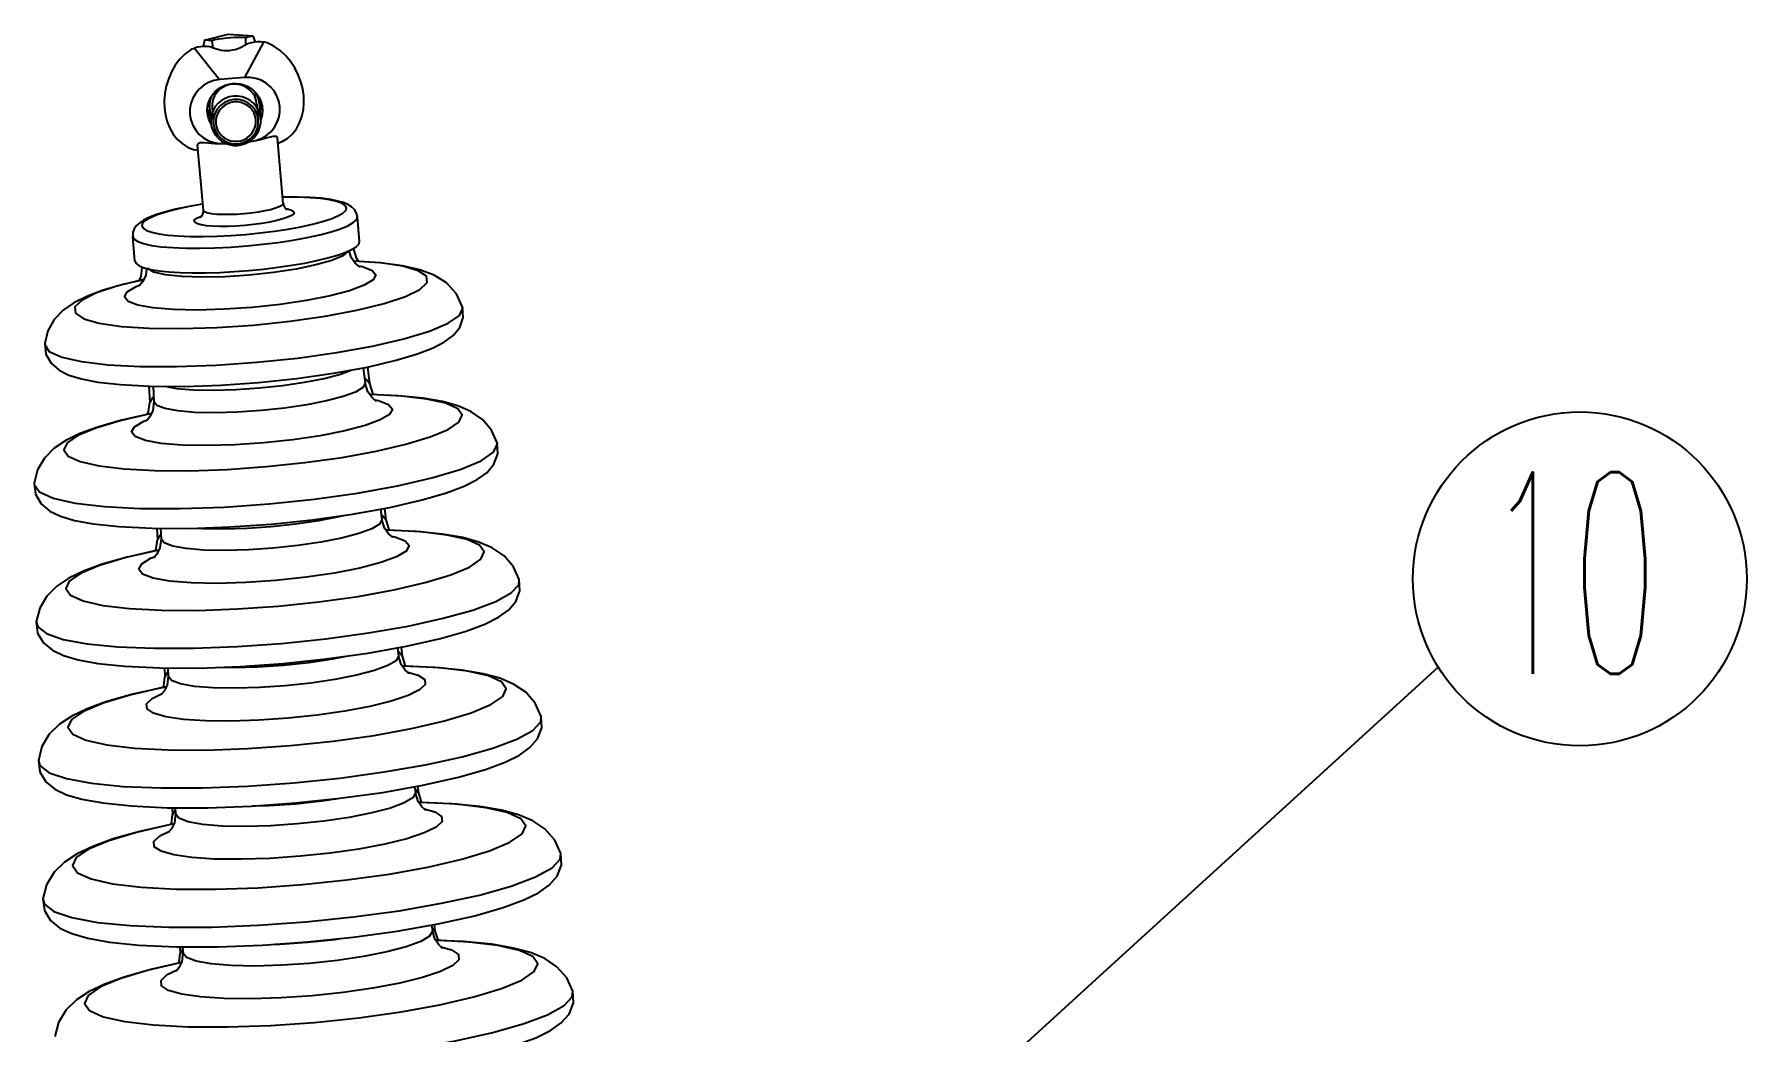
# Model space of a CAD drawing. Extents: x 4438 to 384502, y -178203 to -21188.
# Drawn here: x 378850.3 to 379065.2, y -175834.4 to -175709.3 of the extents above; entities that cross this region are included whole.
import ezdxf

# ---------------------------------------------------------------- set-up
doc = ezdxf.new("R2010")
doc.units = 0
doc.header["$LTSCALE"] = 8
doc.header["$MEASUREMENT"] = 0
doc.layers.get('0').update_dxf_attribs({"linetype": 'CONTINUOUS'})
doc.layers.add('PL', color=5, linetype='CONTINUOUS')
doc.styles.get("Standard").update_dxf_attribs({"font": 'txt.shx', "width": 0.5, "bigfont": 'intecad.shx'})

msp = doc.modelspace()

# ---------------------------------------------------------------- linework, layer by layer
at = {"color": 1}
msp.add_line((379026.448, -175788.69), (378897.066, -175906.681), dxfattribs=at)
msp.add_circle((379044.221, -175777.609), 20.944, dxfattribs=at)
at = {"layer": 'PL', "ltscale": 0.5}
for p, q in [((378871.632, -175710.02), (378874.614, -175709.267)), ((378874.614, -175709.267), (378877.716, -175709.482)), ((378870.404, -175710.996), (378873.534, -175714.96)), ((378871.632, -175710.02), (378871.465, -175710.821)), ((378872.571, -175710.081), (378871.632, -175710.02)), ((378872.571, -175710.081), (378872.705, -175710.96)), ((378872.619, -175710.934), (378873.45, -175711.184)), ((378876.093, -175710.952), (378876.869, -175710.562)), ((378879.06, -175710.239), (378876.667, -175714.686)), ((378877.716, -175709.482), (378876.768, -175709.714)), ((378876.768, -175709.714), (378876.788, -175710.602)), ((378877.716, -175709.482), (378878.014, -175710.247)), ((378876.667, -175714.686), (378873.534, -175714.96)), ((378878.502, -175717.623), (378878.697, -175719.849)), ((378872.001, -175718.752), (378872.147, -175719.17)), ((378872.147, -175719.17), (378872.019, -175719.163)), ((378872.147, -175719.17), (378872.354, -175719.519)), ((378872.236, -175718.171), (378872.431, -175720.397)), ((378872.585, -175718.546), (378872.754, -175720.477)), ((378878.224, -175718.052), (378878.393, -175719.984)), ((378878.62, -175718.971), (378878.763, -175718.591)), ((378878.726, -175719.926), (378878.697, -175719.991)), ((378878.865, -175719.378), (378878.726, -175719.926)), ((378878.763, -175718.591), (378878.835, -175718.154)), ((378878.763, -175718.591), (378878.888, -175718.562)), ((378872.456, -175720.537), (378872.416, -175720.479)), ((378881.523, -175730.503), (378880.803, -175722.276)), ((378871.498, -175731.38), (378870.778, -175723.153)), ((378874.164, -175723.008), (378874.236, -175722.985)), ((378874.378, -175722.986), (378874.164, -175723.008)), ((378874.236, -175722.985), (378874.349, -175722.975)), ((378877.443, -175722.721), (378877.229, -175722.736)), ((378877.256, -175722.721), (378877.369, -175722.711)), ((378877.443, -175722.721), (378877.369, -175722.711)), ((378871.145, -175732.114), (378871.319, -175732.055)), ((378881.817, -175731.137), (378881.998, -175731.164)), ((378891.095, -175735.264), (378890.825, -175732.177)), ((378862.898, -175737.731), (378862.628, -175734.644)), ((378889.312, -175736.636), (378890.103, -175736.282)), ((378890.323, -175736.236), (378890.29, -175736.166)), ((378890.313, -175736.151), (378890.323, -175736.236)), ((378863.822, -175738.469), (378863.827, -175738.555)), ((378863.848, -175738.479), (378863.827, -175738.555)), ((378893.73, -175737.968), (378890.395, -175737.749)), ((378893.657, -175737.946), (378890.398, -175737.753)), ((378890.963, -175738.329), (378891.484, -175738.423)), ((378863.063, -175740.91), (378863.554, -175740.729)), ((378851.586, -175748.087), (378851.585, -175748.23)), ((378891.565, -175751.119), (378891.801, -175753.042)), ((378892.092, -175751.023), (378892.338, -175753.078)), ((378864.652, -175753.42), (378864.767, -175755.49)), ((378865.189, -175753.429), (378865.29, -175755.362)), ((378891.948, -175752.596), (378891.736, -175752.514)), ((378892.338, -175753.078), (378891.948, -175752.596)), ((378892.561, -175754.462), (378892.37, -175754.462)), ((378895.934, -175754.618), (378892.373, -175754.465)), ((378896.395, -175754.663), (378892.561, -175754.462)), ((378865.068, -175754.947), (378864.767, -175755.49)), ((378865.262, -175754.83), (378865.068, -175754.947)), ((378893.001, -175755.143), (378893.488, -175755.231)), ((378864.008, -175757.81), (378864.469, -175757.641)), ((378864.974, -175756.859), (378864.788, -175756.892)), ((378850.279, -175765.604), (378850.278, -175765.762)), ((378893.739, -175768.844), (378893.9, -175770.161)), ((378894.214, -175768.759), (378894.385, -175770.192)), ((378865.643, -175771.26), (378865.723, -175772.7)), ((378866.126, -175771.262), (378866.195, -175772.585)), ((378893.98, -175769.691), (378893.836, -175769.636)), ((378894.385, -175770.192), (378893.98, -175769.691)), ((378894.753, -175771.509), (378894.42, -175771.507)), ((378898.227, -175771.668), (378894.42, -175771.507)), ((378898.78, -175771.72), (378894.753, -175771.509)), ((378866.035, -175772.136), (378865.723, -175772.7)), ((378866.167, -175772.056), (378866.035, -175772.136)), ((378895.071, -175772.229), (378895.525, -175772.311)), ((378864.969, -175774.985), (378865.398, -175774.826)), ((378865.916, -175774.001), (378865.589, -175774.06)), ((378895.875, -175786.265), (378896, -175787.28)), ((378896.012, -175786.786), (378895.936, -175786.757)), ((378896.433, -175787.307), (378896.012, -175786.786)), ((378896.299, -175786.19), (378896.433, -175787.307)), ((378866.616, -175788.788), (378866.678, -175789.91)), ((378867.047, -175788.789), (378867.1, -175789.808)), ((378900.524, -175788.718), (378896.467, -175788.549)), ((378867.003, -175789.324), (378866.678, -175789.91)), ((378867.072, -175789.282), (378867.003, -175789.324)), ((378865.083, -175792.611), (378866.34, -175791.997)), ((378866.858, -175791.144), (378866.389, -175791.228)), ((378898.012, -175803.686), (378898.106, -175804.453)), ((378898.487, -175804.476), (378898.05, -175803.936)), ((378898.384, -175803.62), (378898.487, -175804.476)), ((378902.625, -175805.827), (378898.529, -175805.657)), ((378867.589, -175806.316), (378867.637, -175807.175)), ((378867.973, -175806.567), (378867.637, -175807.175)), ((378867.968, -175806.316), (378868.008, -175807.086)), ((378866.017, -175809.856), (378867.265, -175809.246)), ((378867.801, -175808.348), (378867.368, -175808.426)), ((378900.141, -175821.047), (378900.232, -175821.79)), ((378900.462, -175820.99), (378900.56, -175821.808)), ((378900.56, -175821.808), (378900.176, -175821.334)), ((378900.56, -175821.808), (378900.946, -175822.98)), ((378904.844, -175823.175), (378900.628, -175822.954)), ((378904.137, -175823.112), (378900.638, -175822.968)), ((378868.559, -175823.783), (378868.605, -175824.604)), ((378868.953, -175823.975), (378868.605, -175824.604)), ((378868.885, -175823.783), (378868.925, -175824.529)), ((378866.96, -175827.265), (378868.2, -175826.659))]:
    msp.add_line(p, q, dxfattribs=at)
for points in [[(378869.978, -175711.186), (378869.229, -175711.734), (378868.557, -175712.402), (378867.975, -175713.166), (378867.492, -175714.001), (378867.113, -175714.884), (378866.838, -175715.795), (378866.666, -175716.716), (378866.596, -175717.635), (378866.625, -175718.54), (378866.752, -175719.418), (378866.976, -175720.26), (378867.298, -175721.053), (378867.716, -175721.783), (378868.23, -175722.433), (378868.834, -175722.985), (378869.52, -175723.418), (378870.277, -175723.714), (378870.836, -175723.812)], [(378869.978, -175711.186), (378870.11, -175711.113), (378870.253, -175711.049), (378870.404, -175710.996)], [(378872.619, -175710.934), (378872.297, -175710.861), (378871.935, -175710.821), (378871.548, -175710.815), (378871.153, -175710.843), (378870.767, -175710.904), (378870.404, -175710.996)], [(378876.768, -175709.714), (378876.377, -175709.687), (378875.928, -175709.678), (378875.436, -175709.688), (378874.918, -175709.717), (378874.393, -175709.763), (378873.878, -175709.824), (378873.392, -175709.9), (378872.951, -175709.987), (378872.571, -175710.081)], [(378873.45, -175711.184), (378873.745, -175711.252), (378874.075, -175711.293), (378874.428, -175711.304), (378874.791, -175711.287), (378875.152, -175711.241), (378875.497, -175711.168), (378875.815, -175711.071), (378876.093, -175710.952)], [(378879.06, -175710.239), (378878.687, -175710.211), (378878.296, -175710.218), (378877.902, -175710.259), (378877.522, -175710.332), (378877.172, -175710.434), (378876.869, -175710.562)], [(378879.513, -175710.352), (378879.37, -175710.303), (378879.218, -175710.265), (378879.06, -175710.239)], [(378880.861, -175722.935), (378881.394, -175722.742), (378882.088, -175722.319), (378882.689, -175721.773), (378883.188, -175721.125), (378883.581, -175720.395), (378883.866, -175719.604), (378884.045, -175718.767), (378884.12, -175717.899), (378884.092, -175717.011), (378883.964, -175716.116), (378883.735, -175715.223), (378883.406, -175714.345), (378882.977, -175713.496), (378882.45, -175712.693), (378881.83, -175711.954), (378881.124, -175711.303), (378880.346, -175710.761), (378879.513, -175710.352)], [(378873.534, -175714.96), (378872.832, -175715.083), (378872.162, -175715.324), (378871.544, -175715.675), (378870.998, -175716.128), (378870.539, -175716.666), (378870.182, -175717.275), (378869.937, -175717.935), (378869.813, -175718.627), (378869.812, -175719.329), (378869.935, -175720.02), (378870.178, -175720.68), (378870.533, -175721.287), (378870.99, -175721.825), (378871.536, -175722.275), (378872.152, -175722.626), (378872.822, -175722.865), (378873.523, -175722.986), (378874.236, -175722.985)], [(378875.161, -175715.521), (378874.618, -175715.622), (378874.096, -175715.829), (378873.626, -175716.134), (378873.226, -175716.524), (378872.912, -175716.984), (378872.696, -175717.496), (378872.587, -175718.04), (378872.59, -175718.604)], [(378872.724, -175716.746), (378873.04, -175716.398), (378873.4, -175716.096), (378873.798, -175715.845), (378874.228, -175715.65), (378874.684, -175715.513), (378875.156, -175715.44), (378875.633, -175715.431), (378876.105, -175715.486), (378876.562, -175715.604), (378876.998, -175715.782), (378877.404, -175716.017), (378877.775, -175716.304)], [(378878.228, -175718.11), (378878.139, -175717.573), (378877.941, -175717.056), (378877.643, -175716.587), (378877.256, -175716.185), (378876.797, -175715.867), (378876.282, -175715.645), (378875.733, -175715.528), (378875.161, -175715.521)], [(378877.369, -175722.711), (378878.071, -175722.588), (378878.741, -175722.347), (378879.358, -175721.995), (378879.905, -175721.543), (378880.363, -175721.005), (378880.721, -175720.396), (378880.965, -175719.736), (378881.09, -175719.044), (378881.091, -175718.342), (378880.968, -175717.651), (378880.725, -175716.991), (378880.369, -175716.383), (378879.912, -175715.846), (378879.367, -175715.395), (378878.75, -175715.045), (378878.081, -175714.806), (378877.379, -175714.685), (378876.667, -175714.686)], [(378872.416, -175720.479), (378872.184, -175719.963), (378872.041, -175719.418), (378871.992, -175718.855), (378872.038, -175718.293), (378872.177, -175717.745), (378872.407, -175717.225), (378872.724, -175716.746)], [(378872.247, -175717.587), (378872.234, -175717.663), (378872.236, -175718.171)], [(378872.547, -175717.013), (378872.447, -175717.253), (378872.365, -175717.511), (378872.308, -175717.765), (378872.272, -175718.033), (378872.26, -175718.303), (378872.271, -175718.573)], [(378875.294, -175717.036), (378874.755, -175717.131), (378874.24, -175717.316), (378873.764, -175717.586), (378873.344, -175717.934), (378872.991, -175718.349), (378872.716, -175718.817), (378872.528, -175719.325), (378872.432, -175719.857), (378872.431, -175720.397)], [(378875.33, -175717.452), (378874.721, -175717.573), (378874.153, -175717.822), (378873.646, -175718.193), (378873.24, -175718.658), (378872.943, -175719.207), (378872.779, -175719.798), (378872.749, -175720.419)], [(378875.357, -175717.761), (378874.926, -175717.836), (378874.514, -175717.984), (378874.134, -175718.201), (378873.797, -175718.479), (378873.515, -175718.811), (378873.295, -175719.185), (378873.144, -175719.592), (378873.067, -175720.017), (378873.067, -175720.45), (378873.143, -175720.875), (378873.292, -175721.281), (378873.511, -175721.656), (378873.793, -175721.986), (378874.128, -175722.264), (378874.508, -175722.479), (378874.92, -175722.626), (378875.352, -175722.7), (378875.789, -175722.7)], [(378878.697, -175719.849), (378878.602, -175719.317), (378878.415, -175718.81), (378878.142, -175718.342), (378877.79, -175717.929), (378877.37, -175717.582), (378876.896, -175717.313), (378876.381, -175717.129), (378875.841, -175717.036), (378875.294, -175717.036)], [(378878.387, -175719.926), (378878.254, -175719.328), (378877.991, -175718.774), (378877.605, -175718.283), (378877.126, -175717.895), (378876.563, -175717.615), (378875.961, -175717.467), (378875.33, -175717.452)], [(378875.789, -175722.7), (378876.22, -175722.624), (378876.632, -175722.476), (378877.013, -175722.26), (378877.349, -175721.982), (378877.632, -175721.65), (378877.852, -175721.276), (378878.002, -175720.869), (378878.079, -175720.443), (378878.08, -175720.011), (378878.004, -175719.585), (378877.854, -175719.179), (378877.636, -175718.805), (378877.354, -175718.475), (378877.018, -175718.197), (378876.638, -175717.982), (378876.226, -175717.835), (378875.795, -175717.76), (378875.357, -175717.761)], [(378877.775, -175716.304), (378878.169, -175716.72), (378878.486, -175717.192), (378878.719, -175717.708), (378878.861, -175718.253), (378878.91, -175718.816), (378878.865, -175719.378)], [(378878.537, -175718.025), (378878.504, -175717.767), (378878.446, -175717.503), (378878.368, -175717.256), (378878.265, -175717.005), (378878.141, -175716.765), (378877.995, -175716.536)], [(378878.502, -175717.623), (378878.416, -175717.122), (378878.39, -175717.05)], [(378872.147, -175719.17), (378872.289, -175719.135), (378872.32, -175719.13)], [(378872.271, -175718.573), (378872.3, -175718.798), (378872.347, -175719.031), (378872.409, -175719.25), (378872.491, -175719.473), (378872.586, -175719.68), (378872.702, -175719.89)], [(378875.816, -175723.008), (378876.359, -175722.908), (378876.881, -175722.7), (378877.352, -175722.396), (378877.752, -175722.005), (378878.066, -175721.545), (378878.282, -175721.033), (378878.391, -175720.489), (378878.387, -175719.926)], [(378875.834, -175723.21), (378876.373, -175723.116), (378876.888, -175722.93), (378877.364, -175722.66), (378877.784, -175722.312), (378878.137, -175721.898), (378878.412, -175721.43), (378878.6, -175720.922), (378878.696, -175720.389), (378878.697, -175719.849)], [(378878.763, -175718.591), (378878.617, -175718.581), (378878.586, -175718.582)], [(378872.431, -175720.397), (378872.525, -175720.929), (378872.712, -175721.437), (378872.986, -175721.904), (378873.338, -175722.318), (378873.758, -175722.664), (378874.232, -175722.934), (378874.747, -175723.118), (378875.287, -175723.211), (378875.834, -175723.21)], [(378872.749, -175720.419), (378872.839, -175720.956), (378873.037, -175721.474), (378873.335, -175721.943), (378873.721, -175722.344), (378874.181, -175722.662), (378874.695, -175722.884), (378875.244, -175723.001), (378875.816, -175723.008)], [(378880.803, -175722.275), (378880.783, -175722.206), (378880.673, -175722.113), (378880.471, -175722.079), (378880.2, -175722.106), (378879.875, -175722.179), (378879.504, -175722.284), (378879.083, -175722.407), (378878.608, -175722.533), (378878.066, -175722.647), (378877.443, -175722.721)], [(378874.164, -175723.008), (378873.531, -175723.043), (378872.972, -175723.025), (378872.484, -175722.982), (378872.053, -175722.935), (378871.678, -175722.897), (378871.356, -175722.881), (378871.089, -175722.899), (378870.893, -175722.961), (378870.79, -175723.067), (378870.778, -175723.152)], [(378871.427, -175730.571), (378871.112, -175730.618), (378869.492, -175730.91), (378867.992, -175731.233), (378866.632, -175731.585), (378865.496, -175731.945), (378864.647, -175732.279), (378864.007, -175732.598), (378863.512, -175732.922), (378863.123, -175733.277), (378862.829, -175733.691), (378862.658, -175734.157), (378862.628, -175734.644)], [(378871.429, -175730.593), (378871.108, -175730.641), (378869.513, -175730.932), (378868.062, -175731.249), (378866.785, -175731.584), (378865.709, -175731.932), (378864.854, -175732.284), (378864.239, -175732.634), (378863.876, -175732.975), (378863.773, -175733.3), (378863.931, -175733.601), (378864.348, -175733.874), (378865.014, -175734.112), (378865.917, -175734.311), (378867.037, -175734.466), (378868.353, -175734.574)], [(378881.523, -175730.503), (378881.509, -175730.584), (378881.352, -175730.754), (378881.031, -175730.931), (378880.556, -175731.108), (378879.943, -175731.28), (378879.213, -175731.44), (378878.391, -175731.583), (378877.505, -175731.704), (378876.585, -175731.8)], [(378890.825, -175732.177), (378890.71, -175731.702), (378890.456, -175731.267), (378890.09, -175730.908), (378889.637, -175730.625), (378889.086, -175730.393), (378888.388, -175730.19), (378887.477, -175730.008), (378886.279, -175729.853), (378884.883, -175729.746), (378883.359, -175729.691), (378881.724, -175729.686), (378881.452, -175729.693)], [(378883.724, -175733.419), (378885.175, -175733.103), (378886.452, -175732.767), (378887.528, -175732.42), (378888.383, -175732.067), (378888.997, -175731.717), (378889.36, -175731.376), (378889.464, -175731.052), (378889.305, -175730.75), (378888.889, -175730.478), (378888.223, -175730.24), (378887.32, -175730.041), (378886.2, -175729.886), (378884.884, -175729.777), (378883.4, -175729.717), (378881.778, -175729.708), (378881.454, -175729.715)], [(378881.523, -175730.503), (378881.599, -175730.815), (378881.734, -175731.049), (378881.862, -175731.183), (378881.944, -175731.242), (378881.959, -175731.25)], [(378876.712, -175733.249), (378875.624, -175733.328), (378874.565, -175733.372), (378873.568, -175733.379), (378872.663, -175733.35), (378871.879, -175733.286), (378871.239, -175733.187), (378870.763, -175733.058), (378870.464, -175732.902), (378870.352, -175732.724), (378870.431, -175732.529), (378870.698, -175732.324), (378871.145, -175732.114)], [(378871.232, -175732.171), (378871.201, -175732.19), (378871.217, -175732.176), (378871.292, -175732.097), (378871.391, -175731.943), (378871.478, -175731.698), (378871.498, -175731.38)], [(378876.585, -175731.8), (378875.663, -175731.866), (378874.77, -175731.9), (378873.935, -175731.902), (378873.189, -175731.871), (378872.555, -175731.808), (378872.057, -175731.716), (378871.709, -175731.598), (378871.526, -175731.457), (378871.498, -175731.38)], [(378881.998, -175731.164), (378882.474, -175731.294), (378882.773, -175731.45), (378882.884, -175731.628), (378882.805, -175731.822), (378882.538, -175732.028), (378882.092, -175732.238), (378881.478, -175732.446), (378880.717, -175732.646), (378879.832, -175732.831), (378878.848, -175732.997), (378877.798, -175733.138), (378876.712, -175733.249)], [(378876.938, -175735.825), (378878.942, -175735.625), (378880.901, -175735.38), (378882.775, -175735.094), (378884.526, -175734.775), (378886.119, -175734.427), (378887.52, -175734.059), (378888.701, -175733.678), (378889.639, -175733.291), (378890.313, -175732.907), (378890.711, -175732.533), (378890.825, -175732.177)], [(378862.628, -175734.644), (378862.801, -175734.975), (378863.259, -175735.274), (378863.99, -175735.535), (378864.98, -175735.753), (378866.21, -175735.924), (378867.654, -175736.043), (378869.282, -175736.108), (378871.062, -175736.119), (378872.957, -175736.075), (378874.929, -175735.976), (378876.938, -175735.825)], [(378868.353, -175734.574), (378869.837, -175734.634), (378871.459, -175734.644), (378873.186, -175734.603), (378874.982, -175734.513), (378876.811, -175734.376)], [(378876.811, -175734.376), (378878.635, -175734.193), (378880.42, -175733.97), (378882.128, -175733.71), (378883.724, -175733.419)], [(378877.208, -175738.912), (378879.046, -175738.73), (378880.849, -175738.51), (378882.587, -175738.256), (378884.229, -175737.971), (378885.747, -175737.662), (378887.115, -175737.332), (378888.31, -175736.988), (378889.312, -175736.636)], [(378889.667, -175736.477), (378889.667, -175736.479), (378888.98, -175737.051), (378887.602, -175737.638), (378885.611, -175738.207), (378883.123, -175738.724), (378880.284, -175739.159), (378877.258, -175739.487)], [(378891.085, -175738.413), (378891.143, -175738.435), (378890.967, -175738.333), (378890.56, -175737.983), (378890.064, -175737.276), (378889.802, -175736.416)], [(378890.103, -175736.282), (378890.669, -175735.931), (378891.002, -175735.589), (378891.095, -175735.264)], [(378890.323, -175736.236), (378890.657, -175737.331), (378890.984, -175737.788)], [(378862.898, -175737.731), (378863.046, -175738.035), (378863.433, -175738.313), (378864.052, -175738.561)], [(378864.371, -175738.641), (378864.26, -175739.544), (378863.876, -175740.347), (378863.536, -175740.751), (378863.416, -175740.852)], [(378863.449, -175740.197), (378863.691, -175739.682), (378863.827, -175738.555)], [(378864.052, -175738.561), (378864.892, -175738.773), (378865.94, -175738.946), (378867.177, -175739.077), (378868.581, -175739.164), (378870.13, -175739.205), (378871.796, -175739.2), (378873.552, -175739.149), (378875.366, -175739.052), (378877.208, -175738.912)], [(378877.258, -175739.487), (378874.221, -175739.689), (378871.349, -175739.754), (378868.81, -175739.677), (378866.751, -175739.462), (378865.291, -175739.123), (378864.516, -175738.679), (378864.515, -175738.677)], [(378891.484, -175738.423), (378892.701, -175738.892), (378893.149, -175739.459), (378892.806, -175740.094), (378891.689, -175740.767), (378889.855, -175741.444), (378887.395, -175742.09), (378884.432, -175742.674), (378881.116, -175743.165), (378877.613, -175743.54)], [(378877.806, -175745.749), (378882.409, -175745.262), (378886.796, -175744.631), (378890.776, -175743.883), (378894.175, -175743.05), (378896.844, -175742.17), (378898.666, -175741.279), (378899.562, -175740.418), (378899.492, -175739.625), (378898.46, -175738.932), (378896.511, -175738.372), (378893.73, -175737.968)], [(378904.034, -175743.499), (378903.272, -175741.834), (378902.025, -175740.463), (378900.466, -175739.48), (378898.672, -175738.806), (378896.49, -175738.313), (378893.657, -175737.946)], [(378864.009, -175740.07), (378861.58, -175740.621), (378858.923, -175741.392), (378856.88, -175742.155), (378855.256, -175742.959), (378853.901, -175743.898), (378852.774, -175745.076), (378851.971, -175746.496), (378851.586, -175748.087)], [(378864.015, -175740.057), (378860.772, -175740.852), (378858.104, -175741.732), (378856.281, -175742.622), (378855.386, -175743.483), (378855.455, -175744.277), (378856.487, -175744.97), (378858.436, -175745.53), (378861.217, -175745.934), (378864.709, -175746.164), (378868.758, -175746.209), (378873.189, -175746.069), (378877.806, -175745.749)], [(378877.613, -175743.54), (378874.098, -175743.779), (378870.746, -175743.871), (378867.727, -175743.811), (378865.192, -175743.602), (378863.268, -175743.254), (378862.052, -175742.785), (378861.604, -175742.219), (378861.947, -175741.583), (378863.063, -175740.91)], [(378878.436, -175752.952), (378883.225, -175752.45), (378887.832, -175751.8), (378892.099, -175751.021), (378895.693, -175750.181), (378898.363, -175749.382), (378900.32, -175748.627), (378901.762, -175747.882), (378902.856, -175747.07), (378903.678, -175746.062), (378904.117, -175744.816), (378904.034, -175743.499)], [(378888.226, -175749.207), (378892.725, -175748.395), (378896.652, -175747.489), (378899.856, -175746.522), (378902.212, -175745.533), (378903.632, -175744.56), (378904.059, -175743.639), (378904.034, -175743.499)], [(378851.586, -175748.087), (378851.73, -175749.39), (378852.386, -175750.555), (378853.384, -175751.412), (378854.619, -175752.023), (378856.189, -175752.506), (378858.276, -175752.91), (378861.083, -175753.23), (378864.799, -175753.428)], [(378851.585, -175748.23), (378852.166, -175749.062), (378853.733, -175749.775), (378856.225, -175750.339), (378859.548, -175750.735), (378863.573, -175750.946)], [(378878.215, -175750.428), (378883.326, -175749.894), (378888.226, -175749.207)], [(378863.573, -175750.946), (378868.145, -175750.964), (378873.089, -175750.789), (378878.215, -175750.428)], [(378878.497, -175753.651), (378881.42, -175753.339), (378884.187, -175752.929), (378886.658, -175752.442), (378888.71, -175751.903), (378890.121, -175751.383)], [(378864.799, -175753.428), (378869.096, -175753.448), (378873.692, -175753.286), (378878.436, -175752.952)], [(378866.662, -175753.436), (378868.136, -175753.703), (378870.251, -175753.877), (378872.769, -175753.928), (378875.564, -175753.851), (378878.497, -175753.651)], [(378891.801, -175753.042), (378891.514, -175753.59), (378890.576, -175754.156), (378889.034, -175754.724), (378886.967, -175755.267), (378884.477, -175755.758), (378881.69, -175756.171), (378878.745, -175756.486)], [(378893.107, -175755.226), (378893.18, -175755.254), (378893.024, -175755.163), (378892.624, -175754.822), (378892.131, -175754.123), (378891.801, -175753.042)], [(378892.338, -175753.078), (378892.673, -175754.173), (378892.899, -175754.488)], [(378865.29, -175755.362), (378865.149, -175756.493), (378864.769, -175757.286), (378864.436, -175757.679), (378864.325, -175757.773)], [(378864.463, -175756.971), (378864.63, -175756.618), (378864.767, -175755.49)], [(378878.745, -175756.486), (378875.791, -175756.687), (378872.974, -175756.764), (378870.437, -175756.714), (378868.307, -175756.538), (378866.69, -175756.245), (378865.668, -175755.851), (378865.29, -175755.362)], [(378893.488, -175755.231), (378894.75, -175755.718), (378895.215, -175756.305), (378894.859, -175756.965), (378893.701, -175757.663), (378891.798, -175758.364), (378889.247, -175759.035), (378886.174, -175759.64), (378882.734, -175760.15), (378879.1, -175760.538)], [(378879.36, -175763.517), (378884.229, -175763.008), (378888.897, -175762.354), (378893.183, -175761.581), (378896.924, -175760.717), (378899.976, -175759.796), (378902.221, -175758.854), (378903.573, -175757.927), (378903.98, -175757.05), (378903.427, -175756.257), (378901.934, -175755.578), (378899.56, -175755.04), (378896.395, -175754.663)], [(378908.363, -175760.523), (378907.661, -175758.942), (378906.515, -175757.599), (378905.082, -175756.603), (378903.444, -175755.892), (378901.506, -175755.356), (378899.078, -175754.934), (378895.934, -175754.618)], [(378864.975, -175756.856), (378861.239, -175757.696), (378858.263, -175758.549), (378855.997, -175759.383), (378854.223, -175760.243), (378852.767, -175761.224), (378851.56, -175762.444), (378850.691, -175763.935), (378850.279, -175765.604)], [(378864.788, -175756.892), (378861.047, -175757.756), (378857.996, -175758.677), (378855.751, -175759.619), (378854.399, -175760.546), (378853.991, -175761.423), (378854.545, -175762.216), (378856.037, -175762.895), (378858.412, -175763.433), (378861.577, -175763.81), (378865.411, -175764.011), (378869.767, -175764.028), (378874.478, -175763.861), (378879.36, -175763.517)], [(378879.1, -175760.538), (378875.454, -175760.787), (378871.977, -175760.882), (378868.846, -175760.819), (378866.217, -175760.603), (378864.221, -175760.242), (378862.959, -175759.755), (378862.495, -175759.168), (378862.85, -175758.508), (378864.008, -175757.81)], [(378879.991, -175770.72), (378885.208, -175770.176), (378890.233, -175769.474), (378894.9, -175768.635), (378898.966, -175767.703), (378902.019, -175766.807), (378904.241, -175765.966), (378905.859, -175765.149), (378907.064, -175764.28), (378907.959, -175763.221), (378908.443, -175761.91), (378908.363, -175760.523)], [(378890.856, -175766.845), (378895.839, -175765.945), (378900.188, -175764.941), (378903.736, -175763.871), (378906.346, -175762.776), (378907.918, -175761.698), (378908.391, -175760.678), (378908.363, -175760.523)], [(378850.278, -175765.762), (378850.921, -175766.684), (378852.656, -175767.473), (378855.417, -175768.098), (378859.096, -175768.536), (378863.553, -175768.77)], [(378850.279, -175765.604), (378850.439, -175766.98), (378851.151, -175768.198), (378852.226, -175769.088), (378853.576, -175769.736), (378855.329, -175770.26), (378857.687, -175770.702), (378860.879, -175771.051), (378865.056, -175771.259), (378869.768, -175771.27), (378874.801, -175771.088), (378879.991, -175770.72)], [(378879.77, -175768.196), (378885.43, -175767.605), (378890.856, -175766.845)], [(378863.553, -175768.77), (378868.617, -175768.79), (378874.093, -175768.597), (378879.77, -175768.196)], [(378870.85, -175771.231), (378871.395, -175771.276), (378874.028, -175771.329), (378876.952, -175771.249), (378880.019, -175771.04)], [(378880.019, -175771.04), (378883.075, -175770.713), (378885.968, -175770.284), (378888.552, -175769.775), (378889.089, -175769.634)], [(378893.9, -175770.161), (378893.601, -175770.734), (378892.62, -175771.325), (378891.009, -175771.919), (378888.848, -175772.486), (378886.246, -175772.999), (378883.334, -175773.43), (378880.256, -175773.76)], [(378880.891, -175781.017), (378886.004, -175780.483), (378890.906, -175779.796), (378895.407, -175778.984), (378899.336, -175778.077), (378902.541, -175777.11), (378904.898, -175776.121), (378906.318, -175775.147), (378906.746, -175774.226), (378906.165, -175773.393), (378904.597, -175772.68), (378902.104, -175772.115), (378898.78, -175771.72)], [(378895.16, -175772.311), (378895.249, -175772.345), (378895.113, -175772.265), (378894.722, -175771.934), (378894.232, -175771.242), (378893.9, -175770.161)], [(378894.385, -175770.192), (378894.722, -175771.289), (378894.894, -175771.527)], [(378911.127, -175777.692), (378910.407, -175776.079), (378909.228, -175774.713), (378907.758, -175773.704), (378906.07, -175772.981), (378904.058, -175772.432), (378901.522, -175771.995), (378898.227, -175771.668)], [(378866.195, -175772.585), (378866.053, -175773.717), (378865.675, -175774.501), (378865.35, -175774.883), (378865.249, -175774.968)], [(378865.456, -175774.098), (378865.584, -175773.828), (378865.723, -175772.7)], [(378880.256, -175773.76), (378877.169, -175773.97), (378874.225, -175774.051), (378871.574, -175773.998), (378869.348, -175773.814), (378867.658, -175773.508), (378866.59, -175773.097), (378866.195, -175772.585)], [(378895.525, -175772.311), (378896.833, -175772.815), (378897.314, -175773.425), (378896.946, -175774.108), (378895.745, -175774.832), (378893.773, -175775.559), (378891.128, -175776.254), (378887.943, -175776.881), (378884.378, -175777.409), (378880.611, -175777.812)], [(378865.919, -175773.994), (378861.938, -175774.885), (378858.816, -175775.776), (378856.447, -175776.642), (378854.604, -175777.529), (378853.101, -175778.53), (378851.86, -175779.768), (378850.963, -175781.289), (378850.538, -175782.993)], [(378865.589, -175774.06), (378861.66, -175774.967), (378858.456, -175775.934), (378856.098, -175776.923), (378854.678, -175777.897), (378854.25, -175778.818), (378854.832, -175779.651), (378856.399, -175780.364), (378858.893, -175780.929), (378862.217, -175781.324), (378866.243, -175781.535), (378870.817, -175781.554), (378875.764, -175781.379), (378880.891, -175781.017)], [(378880.611, -175777.812), (378876.832, -175778.07), (378873.229, -175778.168), (378869.983, -175778.104), (378867.258, -175777.879), (378865.189, -175777.505), (378863.881, -175777.001), (378863.4, -175776.392), (378863.768, -175775.708), (378864.969, -175774.985)], [(378881.522, -175788.221), (378886.924, -175787.658), (378892.131, -175786.934), (378896.972, -175786.069), (378901.239, -175785.098), (378904.471, -175784.158), (378906.817, -175783.277), (378908.517, -175782.427), (378909.774, -175781.531), (378910.702, -175780.449), (378911.206, -175779.11), (378911.127, -175777.692)], [(378892.219, -175784.388), (378897.189, -175783.523), (378901.602, -175782.555), (378905.308, -175781.518), (378908.181, -175780.446), (378910.124, -175779.376), (378911.069, -175778.344), (378911.127, -175777.692)], [(378850.538, -175782.993), (378850.705, -175784.4), (378851.441, -175785.641), (378852.552, -175786.548), (378853.956, -175787.213), (378855.793, -175787.755), (378858.277, -175788.214), (378861.651, -175788.577), (378866.022, -175788.787), (378870.916, -175788.795), (378876.138, -175788.603), (378881.522, -175788.221)], [(378850.538, -175782.993), (378850.708, -175783.625), (378851.818, -175784.477), (378853.917, -175785.193), (378856.933, -175785.75), (378860.763, -175786.128), (378865.277, -175786.315)], [(378881.301, -175785.697), (378886.862, -175785.121), (378892.219, -175784.388)], [(378865.277, -175786.315), (378870.321, -175786.304), (378875.724, -175786.095), (378881.301, -175785.697)], [(378873.594, -175788.696), (378875.288, -175788.73), (378878.339, -175788.646), (378881.54, -175788.428)], [(378881.54, -175788.428), (378884.73, -175788.087), (378887.749, -175787.64), (378889.416, -175787.311)], [(378896, -175787.28), (378895.687, -175787.877), (378894.664, -175788.494), (378892.984, -175789.113), (378890.73, -175789.705), (378888.016, -175790.24), (378884.978, -175790.69), (378881.768, -175791.034)], [(378882.423, -175798.517), (378887.78, -175797.957), (378892.915, -175797.238), (378897.632, -175796.387), (378901.748, -175795.437), (378905.106, -175794.424), (378907.576, -175793.387), (378909.063, -175792.367), (378909.511, -175791.402), (378908.902, -175790.529), (378907.26, -175789.782), (378904.648, -175789.19), (378901.165, -175788.776)], [(378897.212, -175789.396), (378897.318, -175789.436), (378897.202, -175789.367), (378896.82, -175789.045), (378896.333, -175788.361), (378896, -175787.28)], [(378896.433, -175787.307), (378896.771, -175788.403), (378896.889, -175788.566)], [(378901.165, -175788.776), (378896.946, -175788.555), (378896.47, -175788.553)], [(378913.891, -175794.861), (378913.152, -175793.215), (378911.942, -175791.828), (378910.435, -175790.807), (378908.699, -175790.072), (378906.615, -175789.508), (378903.971, -175789.057), (378900.524, -175788.718)], [(378867.1, -175789.808), (378866.956, -175790.941), (378866.58, -175791.715), (378866.264, -175792.087), (378866.174, -175792.162)], [(378866.45, -175791.225), (378866.539, -175791.038), (378866.678, -175789.91)], [(378881.768, -175791.034), (378878.547, -175791.253), (378875.477, -175791.337), (378872.711, -175791.282), (378870.389, -175791.09), (378868.626, -175790.772), (378867.512, -175790.342), (378867.1, -175789.808)], [(378897.125, -175789.302), (378898.473, -175789.69), (378899.29, -175790.238), (378899.345, -175790.867), (378898.636, -175791.548), (378897.194, -175792.253), (378895.081, -175792.95), (378892.39, -175793.609), (378889.239, -175794.202), (378885.766, -175794.701), (378882.122, -175795.086)], [(378866.864, -175791.132), (378862.645, -175792.072), (378859.373, -175793.002), (378856.899, -175793.901), (378854.985, -175794.815), (378853.435, -175795.836), (378852.158, -175797.094), (378851.234, -175798.644), (378850.797, -175800.381)], [(378866.389, -175791.228), (378862.273, -175792.179), (378858.915, -175793.192), (378856.445, -175794.228), (378854.958, -175795.249), (378854.51, -175796.214), (378855.118, -175797.086), (378856.761, -175797.833), (378859.373, -175798.425), (378862.856, -175798.839), (378867.075, -175799.06), (378871.867, -175799.08), (378877.05, -175798.896), (378882.423, -175798.517)], [(378882.122, -175795.086), (378878.467, -175795.34), (378874.96, -175795.451), (378871.754, -175795.415), (378868.99, -175795.233), (378866.788, -175794.913), (378865.245, -175794.469), (378864.428, -175793.921), (378864.373, -175793.293), (378865.083, -175792.611)], [(378894.029, -175804.393), (378899.044, -175803.503), (378903.5, -175802.497), (378906.916, -175801.512), (378909.39, -175800.591), (378911.174, -175799.706), (378912.484, -175798.782), (378913.444, -175797.678), (378913.969, -175796.31), (378913.891, -175794.861)], [(378894.202, -175801.834), (378899.377, -175800.933), (378903.972, -175799.926), (378907.832, -175798.845), (378910.824, -175797.729), (378912.846, -175796.614), (378913.831, -175795.54), (378913.891, -175794.861)], [(378850.797, -175800.381), (378850.972, -175801.82), (378851.732, -175803.084), (378852.877, -175804.007), (378854.338, -175804.69), (378856.262, -175805.251), (378858.876, -175805.727), (378862.435, -175806.102), (378866.996, -175806.315)], [(378850.797, -175800.381), (378850.974, -175801.04), (378852.13, -175801.926), (378854.316, -175802.673), (378857.456, -175803.252), (378861.445, -175803.646), (378866.145, -175803.841)], [(378882.832, -175803.197), (378888.623, -175802.597), (378894.202, -175801.834)], [(378866.145, -175803.841), (378871.398, -175803.829), (378877.024, -175803.612), (378882.832, -175803.197)], [(378866.996, -175806.315), (378872.07, -175806.318), (378877.479, -175806.117), (378883.053, -175805.721)], [(378877.744, -175806.098), (378879.726, -175806.044), (378883.061, -175805.817)], [(378883.053, -175805.721), (378888.641, -175805.14), (378894.029, -175804.393)], [(378883.061, -175805.817), (378886.385, -175805.461), (378888.357, -175805.169)], [(378898.106, -175804.453), (378897.781, -175805.075), (378896.715, -175805.717), (378894.965, -175806.363), (378892.618, -175806.979), (378889.791, -175807.536), (378886.627, -175808.005), (378883.284, -175808.362)], [(378883.949, -175815.964), (378889.489, -175815.385), (378894.8, -175814.641), (378899.678, -175813.761), (378903.935, -175812.778), (378907.407, -175811.73), (378909.962, -175810.658), (378911.5, -175809.603), (378911.964, -175808.605), (378911.334, -175807.702), (378909.635, -175806.93), (378906.934, -175806.318), (378903.332, -175805.89)], [(378899.27, -175806.534), (378899.393, -175806.581), (378899.297, -175806.523), (378898.924, -175806.21), (378898.441, -175805.534), (378898.106, -175804.453)], [(378898.487, -175804.476), (378898.826, -175805.573), (378898.899, -175805.673)], [(378903.332, -175805.89), (378898.969, -175805.661), (378898.53, -175805.659)], [(378916.343, -175812.059), (378915.589, -175810.388), (378914.356, -175808.986), (378912.822, -175807.955), (378911.049, -175807.211), (378908.91, -175806.637), (378906.186, -175806.175), (378902.625, -175805.827)], [(378868.008, -175807.086), (378867.863, -175808.22), (378867.489, -175808.984), (378867.181, -175809.345), (378867.103, -175809.411)], [(378867.44, -175808.421), (378867.496, -175808.303), (378867.637, -175807.175)], [(378883.284, -175808.362), (378879.929, -175808.591), (378876.732, -175808.679), (378873.852, -175808.621), (378871.433, -175808.421), (378869.597, -175808.09), (378868.437, -175807.642), (378868.008, -175807.086)], [(378899.21, -175806.45), (378900.548, -175806.835), (378901.392, -175807.402), (378901.449, -175808.051), (378900.716, -175808.756), (378899.224, -175809.485), (378897.039, -175810.206), (378894.257, -175810.888), (378890.998, -175811.5), (378887.406, -175812.017), (378883.638, -175812.415)], [(378867.804, -175808.34), (378863.546, -175809.286), (378860.164, -175810.244), (378857.613, -175811.168), (378855.647, -175812.102), (378854.062, -175813.139), (378852.761, -175814.41), (378851.816, -175815.979), (378851.369, -175817.744)], [(378867.368, -175808.426), (378863.111, -175809.408), (378859.638, -175810.456), (378857.084, -175811.528), (378855.545, -175812.583), (378855.082, -175813.581), (378855.712, -175814.484), (378857.41, -175815.256), (378860.112, -175815.868), (378863.714, -175816.297), (378868.076, -175816.525), (378873.033, -175816.545), (378878.393, -175816.356), (378883.949, -175815.964)], [(378883.638, -175812.415), (378879.859, -175812.677), (378876.232, -175812.792), (378872.916, -175812.755), (378870.058, -175812.567), (378867.781, -175812.236), (378866.185, -175811.777), (378865.34, -175811.211), (378865.284, -175810.561), (378866.017, -175809.856)], [(378895.833, -175821.809), (378900.98, -175820.899), (378905.575, -175819.867), (378909.129, -175818.848), (378911.698, -175817.896), (378913.546, -175816.986), (378914.895, -175816.042), (378915.879, -175814.92), (378916.419, -175813.532), (378916.343, -175812.059)], [(378896.067, -175819.24), (378901.396, -175818.312), (378906.128, -175817.275), (378910.103, -175816.162), (378913.184, -175815.012), (378915.267, -175813.865), (378916.28, -175812.759), (378916.343, -175812.059)], [(378851.369, -175817.744), (378851.55, -175819.206), (378852.328, -175820.487), (378853.5, -175821.423), (378855.003, -175822.119), (378856.994, -175822.694), (378859.708, -175823.184), (378863.409, -175823.569), (378868.109, -175823.783)], [(378851.369, -175817.744), (378851.552, -175818.422), (378852.742, -175819.335), (378854.993, -175820.103), (378858.227, -175820.701), (378862.334, -175821.106), (378867.175, -175821.306)], [(378867.175, -175821.306), (378872.584, -175821.295), (378878.378, -175821.071), (378884.358, -175820.643)], [(378884.358, -175820.643), (378890.322, -175820.026), (378896.067, -175819.24)], [(378868.109, -175823.783), (378873.315, -175823.783), (378878.864, -175823.574), (378884.579, -175823.167)], [(378880.486, -175823.459), (378881.114, -175823.441), (378884.582, -175823.205)], [(378884.579, -175823.167), (378890.308, -175822.572), (378895.833, -175821.809)], [(378884.582, -175823.205), (378888.04, -175822.836), (378888.668, -175822.742)], [(378900.232, -175821.79), (378899.894, -175822.437), (378898.786, -175823.105), (378896.965, -175823.777), (378894.523, -175824.418), (378891.583, -175824.997), (378888.292, -175825.485), (378884.814, -175825.857)], [(378885.461, -175833.249), (378891.001, -175832.67), (378896.312, -175831.927), (378901.19, -175831.046), (378905.447, -175830.063), (378908.919, -175829.016), (378911.474, -175827.944), (378913.012, -175826.888), (378913.476, -175825.89), (378912.846, -175824.988), (378911.148, -175824.216), (378908.446, -175823.604), (378904.844, -175823.175)], [(378901.346, -175823.836), (378901.486, -175823.889), (378901.411, -175823.842), (378901.048, -175823.539), (378900.568, -175822.871), (378900.232, -175821.79)], [(378917.855, -175829.345), (378917.101, -175827.673), (378915.868, -175826.271), (378914.335, -175825.241), (378912.561, -175824.497), (378910.423, -175823.922), (378907.698, -175823.46), (378904.137, -175823.112)], [(378868.925, -175824.529), (378868.778, -175825.663), (378868.407, -175826.418), (378868.107, -175826.767), (378868.04, -175826.823)], [(378868.418, -175825.825), (378868.463, -175825.732), (378868.605, -175824.604)], [(378884.814, -175825.857), (378881.325, -175826.094), (378877.999, -175826.185), (378875.003, -175826.126), (378872.487, -175825.918), (378870.578, -175825.573), (378869.37, -175825.108), (378868.925, -175824.529)], [(378901.314, -175823.762), (378902.642, -175824.143), (378903.514, -175824.729), (378903.573, -175825.4), (378902.815, -175826.129), (378901.274, -175826.882), (378899.016, -175827.627), (378896.141, -175828.331), (378892.774, -175828.964), (378889.062, -175829.498), (378885.169, -175829.909)], [(378868.733, -175825.755), (378865.058, -175826.572), (378861.676, -175827.529), (378859.125, -175828.453), (378857.159, -175829.387), (378855.575, -175830.424), (378854.273, -175831.696), (378853.328, -175833.265), (378852.881, -175835.029)], [(378868.738, -175825.744), (378864.623, -175826.694), (378861.151, -175827.742), (378858.596, -175828.814), (378857.058, -175829.869), (378856.594, -175830.867), (378857.224, -175831.769), (378858.922, -175832.542), (378861.624, -175833.154), (378865.226, -175833.582), (378869.589, -175833.811), (378874.545, -175833.831), (378879.905, -175833.641), (378885.461, -175833.249)], [(378885.169, -175829.909), (378881.263, -175830.18), (378877.515, -175830.299), (378874.089, -175830.26), (378871.136, -175830.066), (378868.783, -175829.724), (378867.134, -175829.25), (378866.261, -175828.665), (378866.203, -175827.993), (378866.96, -175827.265)], [(378886.091, -175840.453), (378891.82, -175839.858), (378897.345, -175839.094), (378902.493, -175838.184), (378907.087, -175837.152), (378910.641, -175836.133), (378913.21, -175835.182), (378915.058, -175834.272), (378916.407, -175833.328), (378917.392, -175832.205), (378917.931, -175830.817), (378917.855, -175829.345)], [(378897.579, -175836.526), (378902.908, -175835.598), (378907.64, -175834.56), (378911.615, -175833.448), (378914.696, -175832.298), (378916.779, -175831.151), (378917.793, -175830.044), (378917.855, -175829.345)]]:
    msp.add_lwpolyline(points, dxfattribs=at)

# ---------------------------------------------------------------- texts
at = {"color": 3, "linetype": 'Continuous', "insert": (379054.044, -175764.228), "char_height": 25.3086, "width": 20.24686, "attachment_point": 3, "line_spacing_factor": 0.9}
msp.add_mtext('10', dxfattribs=at)

doc.saveas('drawing.dxf')
